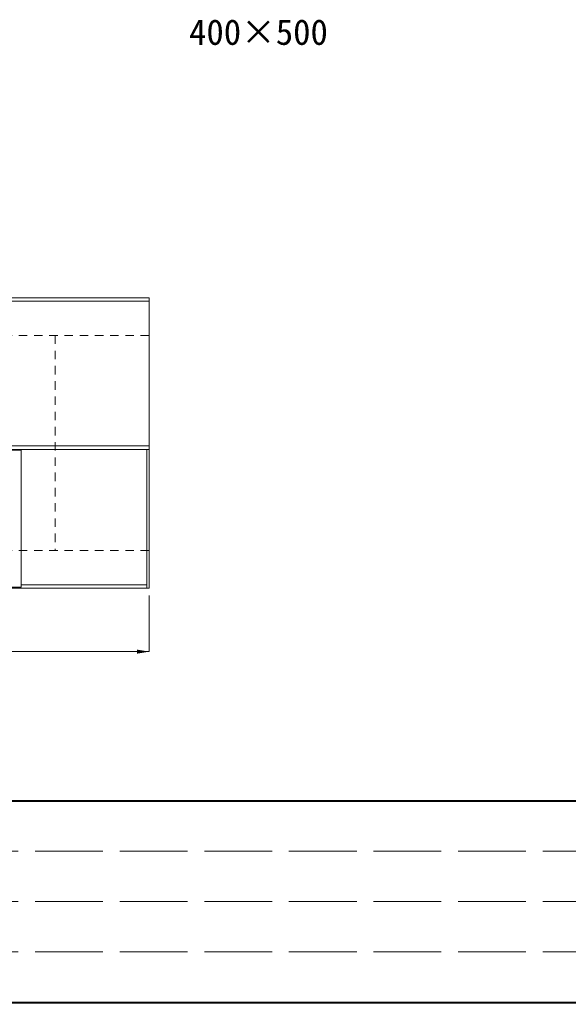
# Model space of a CAD drawing. Units: millimetres at full size; details may follow other scales. Extents: x -3301 to 90699, y 107523 to 139162.
# Drawn here: x 1130 to 2151, y 111994 to 113822 of the extents above; entities that cross this region are included whole.
import ezdxf
from ezdxf.enums import TextEntityAlignment as Align

# ---------------------------------------------------------------- set-up
doc = ezdxf.new("R2010")
doc.units = ezdxf.units.MM
doc.header["$LTSCALE"] = 21
doc.linetypes.add('DASHED', pattern=[7.5, 6, -1.5])
doc.linetypes.add('USER1', pattern=[1.35, 0.75, -0.6])
for name, color, linetype, lineweight in [('0_2', 7, 'USER1', 9), ('図枠', 7, 'Continuous', 5), ('寸法線', 7, 'Continuous', 9), ('本体', 2, 'Continuous', 9), ('ｸﾞﾚｰﾁﾝｸﾞ', 7, 'USER1', 9)]:
    doc.layers.add(name, color=color, linetype=linetype, lineweight=lineweight)
doc.styles.add('ＭＳ ゴシック', font='')
doc.styles.get('ＭＳ ゴシック').set_extended_font_data('MS Gothic')

# ---------------------------------------------------------------- blocks, each defined once
blk = doc.blocks.new('filled_arrow')
at = {"color": 0, "linetype": 'Continuous', "lineweight": -2}
blk.add_solid([(7.5, 1.25), (0, 0), (7.5, -1.25)], dxfattribs=at)

msp = doc.modelspace()

# ---------------------------------------------------------------- linework, layer by layer
at = {"layer": '図枠', "lineweight": 40}
for p, q in [((-1296.45, 112368.62), (8453.55, 112368.62)), ((-1296.45, 111993.62), (8453.55, 111993.62))]:
    msp.add_line(p, q, dxfattribs=at)
at = {"layer": '図枠', "linetype": 'DASHED', "lineweight": 9}
for p, q in [((2859.8, 112274.87), (-1046.45, 112274.87)), ((2859.8, 112181.12), (-1046.45, 112181.12)), ((2859.8, 112087.37), (-1046.45, 112087.37))]:
    msp.add_line(p, q, dxfattribs=at)
at = {"layer": '寸法線'}
for p in [(1370.98, 112750.23), (372.97, 112646.09)]:
    msp.add_line(p, (1370.98, 112646.09), dxfattribs=at)
at = {"layer": '本体', "lineweight": 20}
for p, q in [((1370.97, 113304.23), (372.97, 113304.23)), ((1370.97, 112764.23), (1370.97, 113304.23)), ((372.97, 113022.23), (1370.97, 113022.23)), ((372.97, 112764.23), (1370.97, 112764.23))]:
    msp.add_line(p, q, dxfattribs=at)
at = {"layer": '本体', "color": 7, "lineweight": 5}
for p, q in [((1370.97, 113298.23), (372.97, 113298.23)), ((1366.47, 112764.23), (1366.47, 113022.23)), ((1132.98, 112770.23), (1366.48, 112770.23)), ((1132.98, 112770.23), (1366.48, 112770.23))]:
    msp.add_line(p, q, dxfattribs=at)
at = {"layer": '本体', "linetype": 'USER1'}
for p, q in [((1370.97, 113234.23), (372.97, 113234.23)), ((1195.97, 113234.23), (1195.97, 112834.23)), ((1370.97, 112834.23), (372.97, 112834.23))]:
    msp.add_line(p, q, dxfattribs=at)
at = {"layer": '本体', "lineweight": 5}
msp.add_line((1370.97, 113029.23), (372.97, 113029.23), dxfattribs=at)
at = {"layer": 'ｸﾞﾚｰﾁﾝｸﾞ', "linetype": 'Continuous'}
for p, q in [((1132.98, 113021.14), (610.98, 113021.14)), ((1132.98, 112766.19), (1132.98, 113021.14)), ((1132.98, 112766.19), (610.98, 112766.19))]:
    msp.add_line(p, q, dxfattribs=at)

# ---------------------------------------------------------------- block references
at = {"layer": '寸法線', "xscale": 3, "yscale": 3, "rotation": 180}
msp.add_blockref('filled_arrow', (1370.98, 112646.09), dxfattribs=at)

# ---------------------------------------------------------------- texts
at = {"layer": '0_2', "style": 'ＭＳ ゴシック'}
msp.add_text('400×500', height=47.47, dxfattribs=at).set_placement((1574.51, 113798.68), align=Align.MIDDLE_CENTER)

doc.saveas('drawing.dxf')
